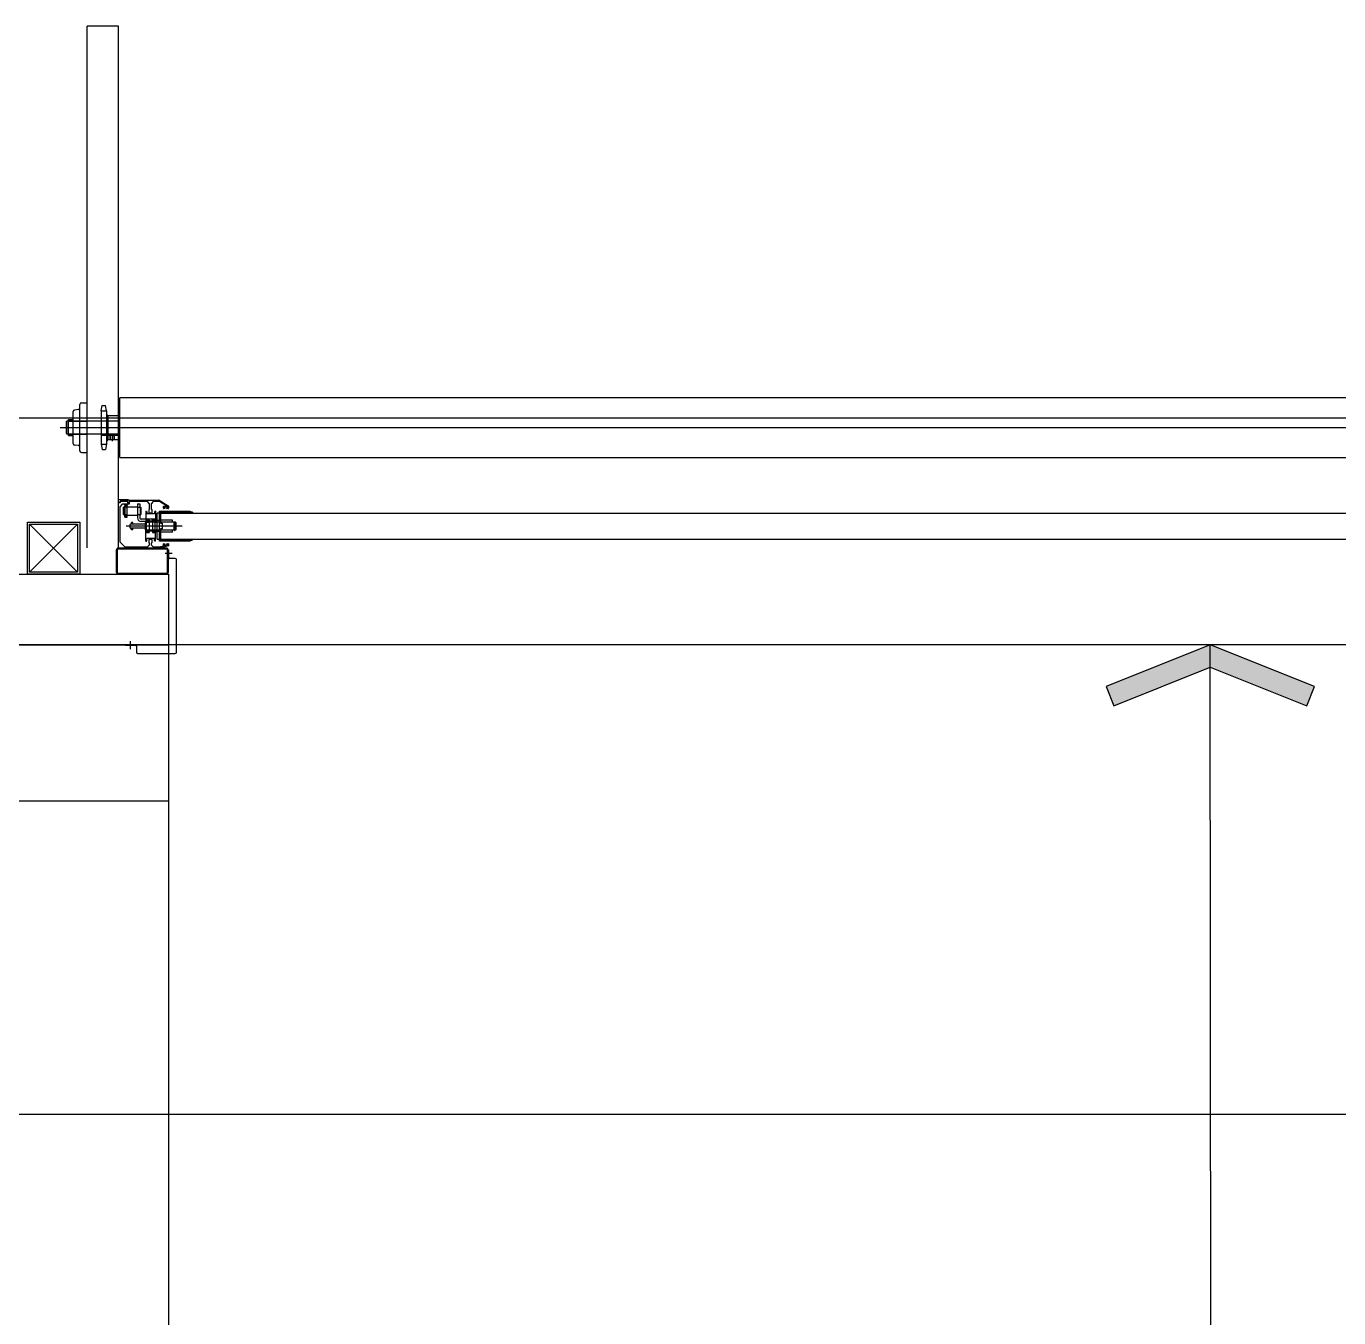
# Model space of a CAD drawing. Header units: millimetres. Extents: x -168200 to 672800, y -7409 to 118800.
# Drawn here: x 72628 to 75144, y 41175 to 43651 of the extents above; entities that cross this region are included whole.
import ezdxf

# ---------------------------------------------------------------- set-up
doc = ezdxf.new("R2010")
doc.units = ezdxf.units.MM
doc.header["$LTSCALE"] = 200
for name, pattern in [('CEN-GAUN', [32.2, 30, -1, 0.2, -1]), ('CENTER', [50.8, 31.75, -6.35, 6.35, -6.35]), ('HIDDEN', [0.375, 0.25, -0.125])]:
    doc.linetypes.add(name, pattern=pattern)
doc.layers.add('1 BA', color=9, linetype='Continuous')
doc.layers.add('1 CEN', color=15, linetype='CEN-GAUN')

msp = doc.modelspace()

# ---------------------------------------------------------------- linework, layer by layer
at = {"layer": '1 BA', "transparency": 33554687}
for p, q in [((72744.3, 42650.5), (72744.3, 43650.5)), ((72804.3, 43650.5), (72744.3, 43650.5)), ((72804.3, 42650.5), (72804.3, 43650.5)), ((72807.2, 42824), (72807.2, 42938.3)), ((76992.9, 42938.3), (72807.2, 42938.3)), ((72717.3, 42850.6), (72717.3, 42911.7)), ((72727.7, 42915.8), (72719.9, 42914.7)), ((72730.3, 42836.7), (72730.3, 42925.7)), ((72730.3, 42918.8), (72730.3, 42925.7)), ((72733.3, 42928.7), (72744.3, 42928.7)), ((72744.3, 42833.7), (72744.3, 42928.7)), ((72771.2, 42913.2), (72773.1, 42923.2)), ((72771.2, 42913.2), (72773.1, 42923.2)), ((72771.2, 42913.2), (72771.2, 42849.1)), ((72771.2, 42913.2), (72781.2, 42913.2)), ((72773.1, 42923.2), (72779.2, 42923.2)), ((72781.2, 42913.2), (72779.2, 42923.2)), ((72781.2, 42913.2), (72781.2, 42849.1)), ((72704.5, 42892.7), (72705.5, 42893.7)), ((72704.5, 42869.7), (72704.5, 42892.7)), ((72807.2, 42893.7), (72705.5, 42893.7)), ((72705.5, 42868.7), (72705.5, 42893.7)), ((72708.6, 42865.7), (72708.6, 42896.7)), ((72708.6, 42896.7), (72717.3, 42896.7)), ((72784.2, 42904.2), (72781.2, 42907.2)), ((72784.2, 42904.2), (72784.2, 42858.2)), ((72784.2, 42904.2), (72804.2, 42904.2)), ((72804.2, 42904.2), (72806.2, 42902.2)), ((72804.2, 42858.2), (72804.2, 42904.2)), ((72806.2, 42860.2), (72806.2, 42902.2)), ((72705.5, 42868.7), (72704.5, 42869.7)), ((72807.2, 42868.7), (72705.5, 42868.7)), ((72708.6, 42865.7), (72717.3, 42865.7)), ((72804.2, 42858.2), (72806.2, 42860.2)), ((72727.7, 42846.6), (72719.9, 42847.7)), ((72771.2, 42849.1), (72781.2, 42849.1)), ((72771.2, 42849.1), (72773.1, 42839.2)), ((72771.2, 42849.1), (72773.1, 42839.2)), ((72773.1, 42839.2), (72779.2, 42839.2)), ((72781.2, 42849.1), (72779.2, 42839.2)), ((72784.2, 42858.2), (72781.2, 42855.2)), ((72784.2, 42858.2), (72804.2, 42858.2)), ((72733.3, 42833.7), (72744.3, 42833.7)), ((72807.2, 42824), (76992.9, 42824)), ((72841, 42735.3, 36.6), (72845.5, 42735.3, 36.6)), ((72841, 42735.3, 36.6), (72841, 42708.3, 36.6)), ((72845.5, 42735.3, 36.6), (72845.5, 42728.3, 36.6)), ((72813.8, 42728.3, 36.6), (72814.3, 42728.8, 36.6)), ((72813.8, 42714.3, 36.6), (72813.8, 42728.3, 36.6)), ((72814.3, 42713.8, 36.6), (72813.8, 42714.3, 36.6)), ((72815.3, 42728.8, 36.6), (72814.3, 42728.8, 36.6)), ((72814.3, 42713.8, 36.6), (72814.3, 42728.8, 36.6)), ((72815.3, 42713.8, 36.6), (72814.3, 42713.8, 36.6)), ((72815.3, 42727.8), (72815.3, 42729.8)), ((72815.3, 42729.8), (72816.3, 42729.8)), ((72815.3, 42713.8, 36.6), (72815.3, 42728.8, 36.6)), ((72816.3, 42727.8), (72815.3, 42727.8)), ((72816.3, 42714.8), (72815.3, 42714.8)), ((72815.3, 42714.8), (72815.3, 42712.8)), ((72815.3, 42712.8), (72816.3, 42712.8)), ((72816.3, 42729.8), (72816.3, 42727.8)), ((72816.3, 42709.6, 36.6), (72816.3, 42728.8, 36.6)), ((72821.3, 42728.8, 36.6), (72816.3, 42728.8, 36.6)), ((72816.3, 42712.8), (72816.3, 42714.8)), ((72821.3, 42713.8, 36.6), (72816.3, 42713.8, 36.6)), ((72821.3, 42729.3, 36.6), (72841, 42729.3, 36.6)), ((72821.3, 42713.3, 36.6), (72821.3, 42729.3, 36.6)), ((72821.3, 42713.3, 36.6), (72841, 42713.3, 36.6)), ((72841, 42728.3, 36.6), (72846.5, 42728.3, 36.6)), ((72841, 42714.3, 36.6), (72846.5, 42714.3, 36.6)), ((72845.5, 42714.3, 36.6), (72845.5, 42708.3, 36.6)), ((72846.5, 42728.3, 36.6), (72847, 42727.8, 36.6)), ((72846.5, 42714.3, 36.6), (72846.5, 42728.3, 36.6)), ((72846.5, 42714.3, 36.6), (72847, 42714.8, 36.6)), ((72847, 42727.8, 36.6), (72847, 42714.8, 36.6)), ((72857, 42721, 36.6), (72858, 42721, 36.6)), ((72857, 42721, 36.6), (72858, 42721, 36.6)), ((72857, 42721, 36.6), (72857, 42699.8, 36.6)), ((72858, 42721, 36.6), (72859, 42719, 36.6)), ((72859, 42719, 36.6), (72859, 42716, 36.6)), ((72873.5, 42716, 36.6), (72859, 42716, 36.6)), ((72874.5, 42721, 36.6), (72873.5, 42719, 36.6)), ((72873.5, 42719, 36.6), (72873.5, 42716, 36.6)), ((72875.5, 42721, 36.6), (72874.5, 42721, 36.6)), ((72875.5, 42721, 36.6), (72875.5, 42699.8, 36.6)), ((72883, 42717.3, 36.6), (72878.5, 42717.3, 36.6)), ((72883, 42717.3, 36.6), (72878.5, 42717.3, 36.6)), ((72878.5, 42667.3, 36.6), (72878.5, 42717.3, 36.6)), ((72883, 42692.3, 36.6), (72883, 42720.7, 36.6)), ((72883, 42667.3, 36.6), (72883, 42717.3, 36.6)), ((72883, 42667.3, 36.6), (72883, 42717.3, 36.6)), ((72883.3, 42721, 36.6), (72940.9, 42721, 36.6)), ((72941, 42719, 36.6), (72885, 42719, 36.6)), ((72885, 42719, 36.6), (72885, 42697.8, 36.6)), ((72941, 42721, 36.6), (72945.8, 42719.1, 36.6)), ((72941, 42717.8, 36.6), (72941, 42719, 36.6)), ((72945.7, 42717.5, 36.6), (72941.3, 42717.5, 36.6)), ((72946, 42718.8, 36.6), (72946, 42717.8, 36.6)), ((72827, 42689.3, 36.6), (72827, 42695.3, 36.6)), ((72855.5, 42696.3, 36.6), (72828, 42696.3, 36.6)), ((72855.5, 42688.3, 36.6), (72828, 42688.3, 36.6)), ((72832, 42699.3, 36.6), (72829, 42699.3, 36.6)), ((72829, 42696.3, 36.6), (72829, 42699.3, 36.6)), ((72829, 42685.3, 36.6), (72829, 42688.3, 36.6)), ((72832, 42685.3, 36.6), (72829, 42685.3, 36.6)), ((72832, 42696.3, 36.6), (72832, 42699.3, 36.6)), ((72832, 42685.3, 36.6), (72832, 42688.3, 36.6)), ((72878.5, 42705.8, 36.6), (72848, 42705.8, 36.6)), ((72878.5, 42701.3, 36.6), (72848, 42701.3, 36.6)), ((72856, 42685.3, 36.6), (72856, 42699.3, 36.6)), ((72857, 42699.8, 36.6), (72856.5, 42699.8, 36.6)), ((72857, 42684.8, 36.6), (72856.5, 42684.8, 36.6)), ((72857, 42704.3, 36.6), (72863, 42704.3, 36.6)), ((72858, 42700.8), (72857, 42700.8)), ((72857, 42700.8), (72857, 42698.8)), ((72857, 42698.8), (72858, 42698.8)), ((72857, 42685.8), (72858, 42685.8)), ((72857, 42683.8), (72857, 42685.8)), ((72857, 42663.5, 36.6), (72857, 42684.8, 36.6)), ((72858, 42683.8), (72857, 42683.8)), ((72858, 42704.3, 36.6), (72858, 42699.8, 36.6)), ((72858, 42698.8), (72858, 42700.8)), ((72873, 42699.8, 36.6), (72858, 42699.8, 36.6)), ((72873, 42699.8, 36.6), (72858, 42699.8, 36.6)), ((72858, 42685.8), (72858, 42683.8)), ((72858, 42680.3, 36.6), (72858, 42684.8, 36.6)), ((72873, 42684.8, 36.6), (72858, 42684.8, 36.6)), ((72863, 42701.8, 36.6), (72863, 42704.3, 36.6)), ((72868, 42701.8, 36.6), (72863, 42701.8, 36.6)), ((72875.5, 42704.3, 36.6), (72869.5, 42704.3, 36.6)), ((72869.5, 42701.8, 36.6), (72869.5, 42704.3, 36.6)), ((72911, 42699.8, 36.6), (72874, 42699.8, 36.6)), ((72911, 42684.8, 36.6), (72874, 42684.8, 36.6)), ((72874.5, 42704.3, 36.6), (72874.5, 42699.8, 36.6)), ((72874.5, 42698.8), (72874.5, 42700.8)), ((72874.5, 42700.8), (72875.5, 42700.8)), ((72875.5, 42698.8), (72874.5, 42698.8)), ((72875.5, 42685.8), (72874.5, 42685.8)), ((72874.5, 42685.8), (72874.5, 42683.8)), ((72874.5, 42680.3, 36.6), (72874.5, 42684.8, 36.6)), ((72874.5, 42683.8), (72875.5, 42683.8)), ((72875.5, 42700.8), (72875.5, 42698.8)), ((72875.5, 42683.8), (72875.5, 42685.8)), ((72875.5, 42663.5, 36.6), (72875.5, 42684.8, 36.6)), ((72876.5, 42699.8, 36.6), (72876.5, 42701.8, 36.6)), ((72908, 42699.9, 36.6), (72876.5, 42699.9, 36.6)), ((72876.5, 42682.8, 36.6), (72876.5, 42684.8, 36.6)), ((72908, 42684.7, 36.6), (72876.5, 42684.7, 36.6)), ((72883, 42702.8, 36.6), (72877.5, 42702.8, 36.6)), ((72879, 42699.9, 36.6), (72879, 42699.8, 36.6)), ((72879, 42684.8, 36.6), (72879, 42684.7, 36.6)), ((72907, 42703.8, 36.6), (72883, 42703.8, 36.6)), ((72883, 42692.2, 36.6), (72883, 42692.3, 36.6)), ((72883, 42692.3, 36.6), (72883, 42692.3, 36.6)), ((72883, 42663.5, 36.6), (72883, 42692.2, 36.6)), ((72885, 42697.8, 36.6), (72888, 42697.8, 36.6)), ((72888, 42686.8, 36.6), (72885, 42686.8, 36.6)), ((72885, 42686.8, 36.6), (72885, 42665.5, 36.6)), ((72888, 42697.8, 36.6), (72888, 42686.8, 36.6)), ((72908, 42699.8, 36.6), (72908, 42702.8, 36.6)), ((72908, 42681.8, 36.6), (72908, 42684.8, 36.6)), ((72911, 42698.8), (72911, 42700.8)), ((72911, 42700.8), (72912, 42700.8)), ((72911, 42684.8, 36.6), (72911, 42699.8, 36.6)), ((72912, 42698.8), (72911, 42698.8)), ((72912, 42685.8), (72911, 42685.8)), ((72911, 42685.8), (72911, 42683.8)), ((72911, 42683.8), (72912, 42683.8)), ((72912, 42700.8), (72912, 42698.8)), ((72912, 42684.8, 36.6), (72912, 42699.8, 36.6)), ((72914, 42699.8, 36.6), (72912, 42699.8, 36.6)), ((72912, 42683.8), (72912, 42685.8)), ((72914, 42684.8, 36.6), (72912, 42684.8, 36.6)), ((72914, 42699.8, 36.6), (72914, 42684.8, 36.6)), ((72915, 42698.8, 36.6), (72914, 42699.8, 36.6)), ((72914, 42684.8, 36.6), (72915, 42685.8, 36.6)), ((72915, 42685.8, 36.6), (72915, 42698.8, 36.6)), ((72857, 42680.3, 36.6), (72863, 42680.3, 36.6)), ((72857, 42663.5, 36.6), (72858, 42663.5, 36.6)), ((72857, 42663.5, 36.6), (72858, 42663.5, 36.6)), ((72858, 42663.5, 36.6), (72859, 42665.5, 36.6)), ((72859, 42665.5, 36.6), (72859, 42668.5, 36.6)), ((72873.5, 42668.5, 36.6), (72859, 42668.5, 36.6)), ((72863, 42682.7, 36.6), (72863, 42680.3, 36.6)), ((72868, 42682.7, 36.6), (72863, 42682.7, 36.6)), ((72869.5, 42682.7, 36.6), (72869.5, 42680.3, 36.6)), ((72875.5, 42680.3, 36.6), (72869.5, 42680.3, 36.6)), ((72873.5, 42665.5, 36.6), (72873.5, 42668.5, 36.6)), ((72874.5, 42663.5, 36.6), (72873.5, 42665.5, 36.6)), ((72875.5, 42663.5, 36.6), (72874.5, 42663.5, 36.6)), ((72883, 42681.8, 36.6), (72877.5, 42681.8, 36.6)), ((72878.5, 42667.3, 36.6), (72883, 42667.3, 36.6)), ((72878.5, 42667.3, 36.6), (72883, 42667.3, 36.6)), ((72907, 42680.8, 36.6), (72883, 42680.8, 36.6)), ((72940.9, 42663.5, 36.6), (72883.3, 42663.5, 36.6)), ((72885, 42665.5, 36.6), (72941, 42665.5, 36.6)), ((72941, 42665.5, 36.6), (72941, 42666.7, 36.6)), ((72945.8, 42665.4, 36.6), (72941, 42663.5, 36.6)), ((72941.3, 42667, 36.6), (72945.7, 42667, 36.6)), ((72946, 42666.7, 36.6), (72946, 42665.7, 36.6)), ((72800.1, 42646), (72800.1, 42604)), ((72802.1, 42646), (72802.1, 42604)), ((72896.1, 42650), (72804.1, 42650)), ((72896.1, 42648), (72804.1, 42648)), ((72907.4, 42639.5), (72893.7, 42639.5)), ((72898.1, 42604), (72898.1, 42646)), ((72900.1, 42604), (72900.1, 42646)), ((72901.1, 42632.1), (72901.1, 42646.8)), ((72913.3, 42630.1), (72903.1, 42630.1)), ((72915.3, 42450.4), (72915.3, 42628.1)), ((72804.1, 42602), (72896.1, 42602)), ((72804.1, 42600), (72896.1, 42600)), ((72817.6, 42463.9), (72836.7, 42463.9)), ((72827.1, 42456.4), (72827.1, 42471.8)), ((72838.7, 42461.9), (72838.7, 42450.4)), ((72840.7, 42448.4), (72913.3, 42448.4))]:
    msp.add_line(p, q, dxfattribs=at)
at = {"layer": '1 BA', "linetype": 'HIDDEN', "transparency": 33554687}
for p, q in [((72708.6, 42893.7), (72744.3, 42893.7)), ((72806.2, 42893.7), (72771.2, 42893.7)), ((72708.6, 42868.7), (72744.3, 42868.7)), ((72806.2, 42868.7), (72771.2, 42868.7)), ((72806.2, 42865.7), (72771.2, 42865.7)), ((72788.6, 42858.2), (72788.6, 42865.7)), ((72789.3, 42858.2), (72789.3, 42865.7)), ((72795.9, 42858.2), (72795.9, 42865.7)), ((72796.6, 42858.2), (72796.6, 42865.7))]:
    msp.add_line(p, q, dxfattribs=at)
at = {"layer": '1 BA', "linetype": 'CENTER', "transparency": 33554687}
for p, q in [((72692.8, 42881.2), (77210, 42881.2)), ((72792.6, 42855.3), (72792.6, 42870)), ((72926.2, 42692.3, 36.6), (72819.4, 42692.3, 36.6))]:
    msp.add_line(p, q, dxfattribs=at)
at = {"layer": '1 BA', "linetype": 'CENTER', "ltscale": 0.5, "transparency": 33554687}
msp.add_line((72755.3, 42881.2), (72812, 42881.2), dxfattribs=at)
at = {"layer": '1 BA', "linetype": 'Continuous', "transparency": 33554687}
for p, q in [((72804.3, 42738.1), (72804.3, 42742.8)), ((72804.3, 42718.1), (72804.3, 42737.3)), ((72807.5, 42737.8), (72804.6, 42737.8)), ((72804.8, 42743.3), (72813.9, 42743.3)), ((72804.8, 42737.8), (72807.7, 42737.8)), ((72811.7, 42734.2), (72806.9, 42729.3)), ((72807.8, 42740), (72807.8, 42738.1)), ((72808, 42738.1), (72808, 42739.5)), ((72822, 42740.3), (72808.1, 42740.3)), ((72808.3, 42739.8), (72813.9, 42739.8)), ((72824.7, 42734.3), (72811.9, 42734.3)), ((72813.9, 42743.3), (72814.1, 42743.1)), ((72813.9, 42739.8), (72814.1, 42739.6)), ((72814.1, 42743.1), (72814.3, 42743.3)), ((72814.1, 42739.6), (72814.3, 42739.8)), ((72814.3, 42743.3), (72822, 42743.3)), ((72814.3, 42739.8), (72821.8, 42739.8)), ((72821.8, 42739.8), (72821.8, 42736.8)), ((72821.8, 42736.8), (72825, 42736.8)), ((72822, 42743.3), (72823.9, 42742.3)), ((72822, 42736.8), (72822, 42740.3)), ((72825, 42736.8), (72822, 42736.8)), ((72824.1, 42742.3), (72838.8, 42742.3)), ((72860, 42739.3), (72825, 42739.3)), ((72825, 42739.3), (72825, 42736.8)), ((72825, 42736.8), (72825, 42734.6)), ((72838.8, 42742.3), (72839.5, 42741.8)), ((72839.5, 42741.8), (72868.1, 42741.8)), ((72864, 42735.3), (72860, 42739.3)), ((72864, 42725), (72864, 42735.3)), ((72871, 42739.3), (72867, 42735.3)), ((72867, 42735.3), (72867, 42725)), ((72868.1, 42741.8), (72868.8, 42742.3)), ((72868.8, 42742.3), (72881.8, 42742.3)), ((72882.9, 42739.3), (72871, 42739.3)), ((72882.1, 42742.2), (72899.8, 42731.3)), ((72896.3, 42731.1), (72883.2, 42739.2)), ((72804.5, 42717.9), (72804.3, 42718.1)), ((72804.3, 42717.7), (72804.5, 42717.9)), ((72804.3, 42673.1), (72804.3, 42717.7)), ((72806.8, 42729.1), (72806.8, 42662.6)), ((72863, 42724), (72864, 42725)), ((72863, 42718), (72863, 42724)), ((72867, 42717), (72864, 42717)), ((72867, 42725), (72868, 42724)), ((72868, 42724), (72868, 42718)), ((72890.6, 42726.5), (72890.6, 42729.7)), ((72891.1, 42730.2), (72896, 42730.2)), ((72893.1, 42726), (72891.1, 42726)), ((72891.8, 42728.5), (72891.8, 42727.4)), ((72898.6, 42728.7), (72892, 42728.7)), ((72892, 42727.2), (72893.1, 42727.2)), ((72893.3, 42727), (72893.3, 42726.2)), ((72897.3, 42726.2), (72897.3, 42727)), ((72897.5, 42727.2), (72898.6, 42727.2)), ((72899.6, 42726), (72897.5, 42726)), ((72898.8, 42727.4), (72898.8, 42728.5)), ((72900.1, 42730.8), (72900.1, 42726.5)), ((72804.5, 42672.9), (72804.3, 42673.1)), ((72804.3, 42672.7), (72804.5, 42672.9)), ((72804.3, 42650.5), (72804.3, 42672.7)), ((72806.9, 42662.4), (72816.7, 42652.6)), ((72863, 42660.5), (72863, 42666.5)), ((72864, 42659.5), (72863, 42660.5)), ((72864, 42667.5), (72867, 42667.5)), ((72864, 42656.5), (72864, 42659.5)), ((72868, 42660.5), (72867, 42659.5)), ((72867, 42659.5), (72867, 42656.5)), ((72868, 42666.5), (72868, 42660.5)), ((72890.6, 42654.8), (72890.6, 42658)), ((72891.1, 42658.5), (72893.1, 42658.5)), ((72893.3, 42658.3), (72893.3, 42657.5)), ((72897.3, 42657.5), (72897.3, 42658.3)), ((72897.5, 42658.5), (72899.6, 42658.5)), ((72900.1, 42658), (72900.1, 42654.7)), ((72882.8, 42650), (72804.8, 42650)), ((72816.9, 42652.5), (72860, 42652.5)), ((72860, 42652.5), (72864, 42656.5)), ((72867, 42656.5), (72871, 42652.5)), ((72871, 42652.5), (72882.5, 42652.5)), ((72882.5, 42652.5), (72890.4, 42654.5)), ((72899.7, 42654.2), (72882.8, 42650)), ((72891.8, 42657.1), (72891.8, 42656)), ((72893.1, 42657.3), (72892, 42657.3)), ((72892, 42655.8), (72898.6, 42655.8)), ((72898.6, 42657.3), (72897.5, 42657.3)), ((72898.8, 42656), (72898.8, 42657.1))]:
    msp.add_line(p, q, dxfattribs=at)
at = {"layer": '1 BA'}
for p, q in [((72816.6, 42733.3, 36.6), (72821, 42733.3, 36.6)), ((72816.3, 42733, 36.6), (72816.3, 42709.6, 36.6)), ((72816.3, 42732.4, 36.6), (72816.3, 42733, 36.6)), ((72816.3, 42729.1, 36.6), (72816.3, 42729.6, 36.6)), ((72816.3, 42713.5, 36.6), (72816.3, 42712.9, 36.6)), ((72816.3, 42710.1, 36.6), (72816.3, 42709.6, 36.6)), ((72816.5, 42732.2, 36.6), (72818.1, 42732.2, 36.6)), ((72816.5, 42729.8, 36.6), (72818.1, 42729.8, 36.6)), ((72816.5, 42712.7, 36.6), (72818.1, 42712.7, 36.6)), ((72816.5, 42710.3, 36.6), (72818.1, 42710.3, 36.6)), ((72821, 42728.8, 36.6), (72816.6, 42728.8, 36.6)), ((72821, 42713.8, 36.6), (72816.6, 42713.8, 36.6)), ((72816.6, 42709.3, 36.6), (72821, 42709.3, 36.6)), ((72819.5, 42732.2, 36.6), (72821.1, 42732.2, 36.6)), ((72819.5, 42729.8, 36.6), (72821.1, 42729.8, 36.6)), ((72819.5, 42712.7, 36.6), (72821.1, 42712.7, 36.6)), ((72819.5, 42710.3, 36.6), (72821.1, 42710.3, 36.6)), ((72821.3, 42709.6, 36.6), (72821.3, 42733, 36.6)), ((72821.3, 42733, 36.6), (72821.3, 42732.4, 36.6)), ((72821.3, 42729.6, 36.6), (72821.3, 42729.1, 36.6)), ((72821.3, 42712.9, 36.6), (72821.3, 42713.5, 36.6)), ((72821.3, 42709.6, 36.6), (72821.3, 42710.1, 36.6)), ((72630, 42600), (72630, 42700)), ((72630, 42700), (72730, 42700)), ((72634, 42696), (72726, 42604)), ((72726, 42696), (72634, 42604)), ((72634, 42604), (72634, 42696)), ((72634, 42696), (72726, 42696)), ((72726, 42696), (72726, 42604)), ((72730, 42700), (72730, 42600)), ((72858, 42680.6, 36.6), (72858, 42704, 36.6)), ((72858, 42704, 36.6), (72858, 42703.4, 36.6)), ((72858, 42700.6, 36.6), (72858, 42700.1, 36.6)), ((72858, 42683.9, 36.6), (72858, 42684.5, 36.6)), ((72859.8, 42703.2, 36.6), (72858.2, 42703.2, 36.6)), ((72859.8, 42700.8, 36.6), (72858.2, 42700.8, 36.6)), ((72859.8, 42683.7, 36.6), (72858.2, 42683.7, 36.6)), ((72862.7, 42704.3, 36.6), (72858.3, 42704.3, 36.6)), ((72858.3, 42699.8, 36.6), (72862.7, 42699.8, 36.6)), ((72858.3, 42684.8, 36.6), (72862.7, 42684.8, 36.6)), ((72862.8, 42703.2, 36.6), (72861.2, 42703.2, 36.6)), ((72862.8, 42700.8, 36.6), (72861.2, 42700.8, 36.6)), ((72862.8, 42683.7, 36.6), (72861.2, 42683.7, 36.6)), ((72863, 42704, 36.6), (72863, 42680.6, 36.6)), ((72863, 42703.4, 36.6), (72863, 42704, 36.6)), ((72863, 42700.1, 36.6), (72863, 42700.6, 36.6)), ((72863, 42684.5, 36.6), (72863, 42683.9, 36.6)), ((72869.5, 42704, 36.6), (72869.5, 42680.6, 36.6)), ((72869.5, 42703.4, 36.6), (72869.5, 42704, 36.6)), ((72869.5, 42700.1, 36.6), (72869.5, 42700.6, 36.6)), ((72869.5, 42684.5, 36.6), (72869.5, 42683.9, 36.6)), ((72869.7, 42703.2, 36.6), (72871.3, 42703.2, 36.6)), ((72869.7, 42700.8, 36.6), (72871.3, 42700.8, 36.6)), ((72869.7, 42683.7, 36.6), (72871.3, 42683.7, 36.6)), ((72869.8, 42704.3, 36.6), (72874.2, 42704.3, 36.6)), ((72874.2, 42699.8, 36.6), (72869.8, 42699.8, 36.6)), ((72874.2, 42684.8, 36.6), (72869.8, 42684.8, 36.6)), ((72872.7, 42703.2, 36.6), (72874.3, 42703.2, 36.6)), ((72872.7, 42700.8, 36.6), (72874.3, 42700.8, 36.6)), ((72872.7, 42683.7, 36.6), (72874.3, 42683.7, 36.6)), ((72874.5, 42680.6, 36.6), (72874.5, 42704, 36.6)), ((72874.5, 42704, 36.6), (72874.5, 42703.4, 36.6)), ((72874.5, 42700.6, 36.6), (72874.5, 42700.1, 36.6)), ((72874.5, 42683.9, 36.6), (72874.5, 42684.5, 36.6)), ((72858, 42680.6, 36.6), (72858, 42681.1, 36.6)), ((72859.8, 42681.3, 36.6), (72858.2, 42681.3, 36.6)), ((72862.7, 42680.3, 36.6), (72858.3, 42680.3, 36.6)), ((72862.8, 42681.3, 36.6), (72861.2, 42681.3, 36.6)), ((72863, 42681.1, 36.6), (72863, 42680.6, 36.6)), ((72869.5, 42681.1, 36.6), (72869.5, 42680.6, 36.6)), ((72869.7, 42681.3, 36.6), (72871.3, 42681.3, 36.6)), ((72869.8, 42680.3, 36.6), (72874.2, 42680.3, 36.6)), ((72872.7, 42681.3, 36.6), (72874.3, 42681.3, 36.6)), ((72874.5, 42680.6, 36.6), (72874.5, 42681.1, 36.6)), ((69500, 42600), (72900, 42600)), ((72000, 42600), (72900, 42600)), ((72730, 42600), (72630, 42600)), ((72726, 42604), (72634, 42604)), ((72900, 42600), (72900, 42465)), ((52900, 42465.2), (72900, 42465.2)), ((69500, 42465), (72900, 42465)), ((72900, 42465.2), (72900, 42165.2)), ((76900, 42465), (72900, 42465)), ((72900, 42465), (72900, 38765)), ((74897.9, 42465), (74697.9, 42385)), ((74900, 38731.7), (74897.9, 42465)), ((75097.9, 42385), (74897.9, 42465)), ((74712.8, 42347.9), (74897.9, 42421.9)), ((74897.9, 42421.9), (75083, 42347.9)), ((74697.9, 42385), (74712.8, 42347.9)), ((75083, 42347.9), (75097.9, 42385)), ((72900, 42165.2), (52900, 42165.2))]:
    msp.add_line(p, q, dxfattribs=at)
at = {"layer": '1 BA', "ltscale": 2, "transparency": 33554687}
for p, q in [((72885, 42717.4, 36.6), (76915.1, 42717.4, 46.7)), ((72885, 42667, 51.3), (76915.1, 42667, 46.7))]:
    msp.add_line(p, q, dxfattribs=at)
at = {"layer": '1 BA', "ltscale": 2}
msp.add_line((72400, 41565), (77400, 41565), dxfattribs=at)
at = {"layer": '1 BA'}
for centre in [(72818.8, 42731, 36.6), (72818.8, 42711.5, 36.6), (72860.5, 42702, 36.6), (72860.5, 42682.5, 36.6), (72872, 42702, 36.6), (72872, 42682.5, 36.6)]:
    msp.add_circle(centre, 1.37, dxfattribs=at)
at = {"layer": '1 BA', "transparency": 33554687}
for centre, radius, start, end in [((72720.3, 42911.7), 3, 98.1405, 180), ((72727.3, 42918.8), 3, 278.1405, 0), ((72733.3, 42925.7), 3, 90, 180), ((72720.3, 42850.6), 3, 180, 261.8595), ((72727.3, 42843.6), 3, 0, 81.8595), ((72733.3, 42836.7), 3, 180, 270), ((72848, 42708.3, 36.6), 7, 180, 270), ((72848, 42708.3, 36.6), 2.5, 180, 270), ((72883.3, 42720.7, 36.6), 0.3, 90, 180), ((72940.9, 42720.7, 36.6), 0.3, 68.1986, 90), ((72941.3, 42717.8, 36.6), 0.3, 180, 270), ((72945.7, 42717.8, 36.6), 0.3, 270, 360), ((72945.7, 42718.8, 36.6), 0.3, 0, 68.1986), ((72828, 42695.3, 36.6), 1, 90, 180), ((72828, 42689.3, 36.6), 1, 180, 270), ((72855.5, 42696.8, 36.6), 0.5, 270, 0), ((72855.5, 42687.8, 36.6), 0.5, 0, 90), ((72856.5, 42699.3, 36.6), 0.5, 90, 180), ((72856.5, 42685.3, 36.6), 0.5, 180, 270), ((72877.5, 42701.8, 36.6), 1, 90, 180), ((72877.5, 42682.8, 36.6), 1, 180, 270), ((72907, 42702.8, 36.6), 1, 0, 90), ((72883.3, 42663.8, 36.6), 0.3, 180, 270), ((72907, 42681.8, 36.6), 1, 270, 0), ((72940.9, 42663.8, 36.6), 0.3, 270, 291.8014), ((72941.3, 42666.7, 36.6), 0.3, 90, 180), ((72945.7, 42666.7, 36.6), 0.3, 0, 90), ((72945.7, 42665.7, 36.6), 0.3, 291.8014, 360), ((72804.1, 42646), 4, 90, 180), ((72804.1, 42646), 2, 90, 180), ((72896.1, 42646), 4, 0, 90), ((72896.1, 42646), 2, 0, 90), ((72903.1, 42632.1), 2, 180, 270), ((72913.3, 42628.1), 2, 0, 90), ((72804.1, 42604), 4, 180, 270), ((72804.1, 42604), 2, 180, 270), ((72896.1, 42604), 2, 270, 0), ((72896.1, 42604), 4, 270, 0), ((72836.7, 42461.9), 2, 0, 90), ((72840.7, 42450.4), 2, 180, 270), ((72913.3, 42450.4), 2, 270, 0)]:
    msp.add_arc(centre, radius, start, end, dxfattribs=at)
at = {"layer": '1 BA', "linetype": 'Continuous', "transparency": 33554687}
for centre, radius, start, end in [((72804.8, 42742.8), 0.5, 90, 180), ((72804.6, 42738.1), 0.3, 180, 270), ((72804.8, 42737.3), 0.5, 90, 180), ((72807.5, 42738.1), 0.3, 270, 0), ((72807.7, 42738.1), 0.3, 270, 360), ((72808.1, 42740), 0.3, 90, 180), ((72808.3, 42739.5), 0.3, 90, 180), ((72811.9, 42734), 0.3, 90, 135), ((72824.1, 42742.8), 0.5, 243.4349, 270), ((72824.7, 42734.6), 0.3, 270, 360), ((72881.8, 42741.8), 0.5, 58.3648, 90), ((72882.9, 42738.8), 0.5, 58.3648, 90), ((72807.1, 42729.1), 0.3, 135, 180), ((72864, 42718), 1, 180, 270), ((72867, 42718), 1, 270, 0), ((72891.1, 42729.7), 0.5, 90, 180), ((72891.1, 42726.5), 0.5, 180, 270), ((72892, 42728.5), 0.2, 90, 179.75), ((72892, 42727.4), 0.2, 179.75, 270), ((72893.1, 42727), 0.2, 360, 90), ((72893.1, 42726.2), 0.2, 270, 0), ((72896, 42730.7), 0.5, 270, 58.3648), ((72897.5, 42727), 0.2, 90, 180), ((72897.5, 42726.2), 0.2, 180, 270), ((72898.6, 42728.5), 0.2, 360, 90), ((72898.6, 42727.4), 0.2, 270, 0.25), ((72899.6, 42726.5), 0.5, 270, 0), ((72899.6, 42730.8), 0.5, 0, 58.3648), ((72807.1, 42662.6), 0.3, 180, 225), ((72864, 42666.5), 1, 90, 180), ((72867, 42666.5), 1, 0, 90), ((72891.1, 42658), 0.5, 90, 180), ((72893.1, 42658.3), 0.2, 360, 90), ((72897.5, 42658.3), 0.2, 90, 180), ((72899.6, 42658), 0.5, 0, 90), ((72804.8, 42650.5), 0.5, 180, 270), ((72816.9, 42652.8), 0.3, 225, 270), ((72890.3, 42654.8), 0.3, 284.0362, 360), ((72892, 42657.1), 0.2, 90, 180), ((72892, 42656), 0.2, 180, 270), ((72893.1, 42657.5), 0.2, 270, 0), ((72897.5, 42657.5), 0.2, 180, 270), ((72898.6, 42657.1), 0.2, 359.75, 90), ((72898.6, 42656), 0.2, 270, 0), ((72899.6, 42654.7), 0.5, 284.0362, 0)]:
    msp.add_arc(centre, radius, start, end, dxfattribs=at)
at = {"layer": '1 BA'}
for centre, radius, start, end in [((72816.6, 42733, 36.6), 0.3, 90, 180), ((72821, 42733, 36.6), 0.3, 0, 90), ((72816.5, 42732.4, 36.6), 0.2, 180, 270), ((72816.5, 42729.6, 36.6), 0.2, 90, 180), ((72816.6, 42729.1, 36.6), 0.3, 180, 270), ((72816.6, 42713.5, 36.6), 0.3, 90, 180), ((72816.5, 42712.9, 36.6), 0.2, 180, 270), ((72816.5, 42710.1, 36.6), 0.2, 90, 180), ((72816.6, 42709.6, 36.6), 0.3, 180, 270), ((72821, 42729.1, 36.6), 0.3, 270, 0), ((72821, 42713.5, 36.6), 0.3, 0, 90), ((72821, 42709.6, 36.6), 0.3, 270, 0), ((72821.1, 42732.4, 36.6), 0.2, 270, 0), ((72821.1, 42729.6, 36.6), 0.2, 0, 90), ((72821.1, 42712.9, 36.6), 0.2, 270, 0), ((72821.1, 42710.1, 36.6), 0.2, 0, 90), ((72858.3, 42704, 36.6), 0.3, 90, 180), ((72858.2, 42703.4, 36.6), 0.2, 180, 270), ((72858.2, 42700.6, 36.6), 0.2, 90, 180), ((72858.3, 42700.1, 36.6), 0.3, 180, 270), ((72858.3, 42684.5, 36.6), 0.3, 90, 180), ((72858.2, 42683.9, 36.6), 0.2, 180, 270), ((72862.7, 42704, 36.6), 0.3, 0, 90), ((72862.7, 42700.1, 36.6), 0.3, 270, 0), ((72862.7, 42684.5, 36.6), 0.3, 0, 90), ((72862.8, 42703.4, 36.6), 0.2, 270, 0), ((72862.8, 42700.6, 36.6), 0.2, 0, 90), ((72862.8, 42683.9, 36.6), 0.2, 270, 0), ((72869.8, 42704, 36.6), 0.3, 90, 180), ((72869.7, 42703.4, 36.6), 0.2, 180, 270), ((72869.7, 42700.6, 36.6), 0.2, 90, 180), ((72869.8, 42700.1, 36.6), 0.3, 180, 270), ((72869.8, 42684.5, 36.6), 0.3, 90, 180), ((72869.7, 42683.9, 36.6), 0.2, 180, 270), ((72874.2, 42704, 36.6), 0.3, 0, 90), ((72874.2, 42700.1, 36.6), 0.3, 270, 0), ((72874.2, 42684.5, 36.6), 0.3, 0, 90), ((72874.3, 42703.4, 36.6), 0.2, 270, 0), ((72874.3, 42700.6, 36.6), 0.2, 0, 90), ((72874.3, 42683.9, 36.6), 0.2, 270, 0), ((72858.2, 42681.1, 36.6), 0.2, 90, 180), ((72858.3, 42680.6, 36.6), 0.3, 180, 270), ((72862.7, 42680.6, 36.6), 0.3, 270, 0), ((72862.8, 42681.1, 36.6), 0.2, 0, 90), ((72869.7, 42681.1, 36.6), 0.2, 90, 180), ((72869.8, 42680.6, 36.6), 0.3, 180, 270), ((72874.2, 42680.6, 36.6), 0.3, 270, 0), ((72874.3, 42681.1, 36.6), 0.2, 0, 90)]:
    msp.add_arc(centre, radius, start, end, dxfattribs=at)
for points in [[(74897.9, 42465), (74897.9, 42421.9), (74697.9, 42385), (74712.8, 42347.9)], [(75097.9, 42385), (75083, 42347.9), (74897.9, 42465), (74897.9, 42421.9)]]:
    msp.add_solid(points, dxfattribs=at)
at = {"layer": '1 CEN'}
msp.add_line((32300, 42900), (117500, 42900), dxfattribs=at)
msp.add_line((32300, 42900), (117500, 42900), dxfattribs=at)

doc.saveas('drawing.dxf')
